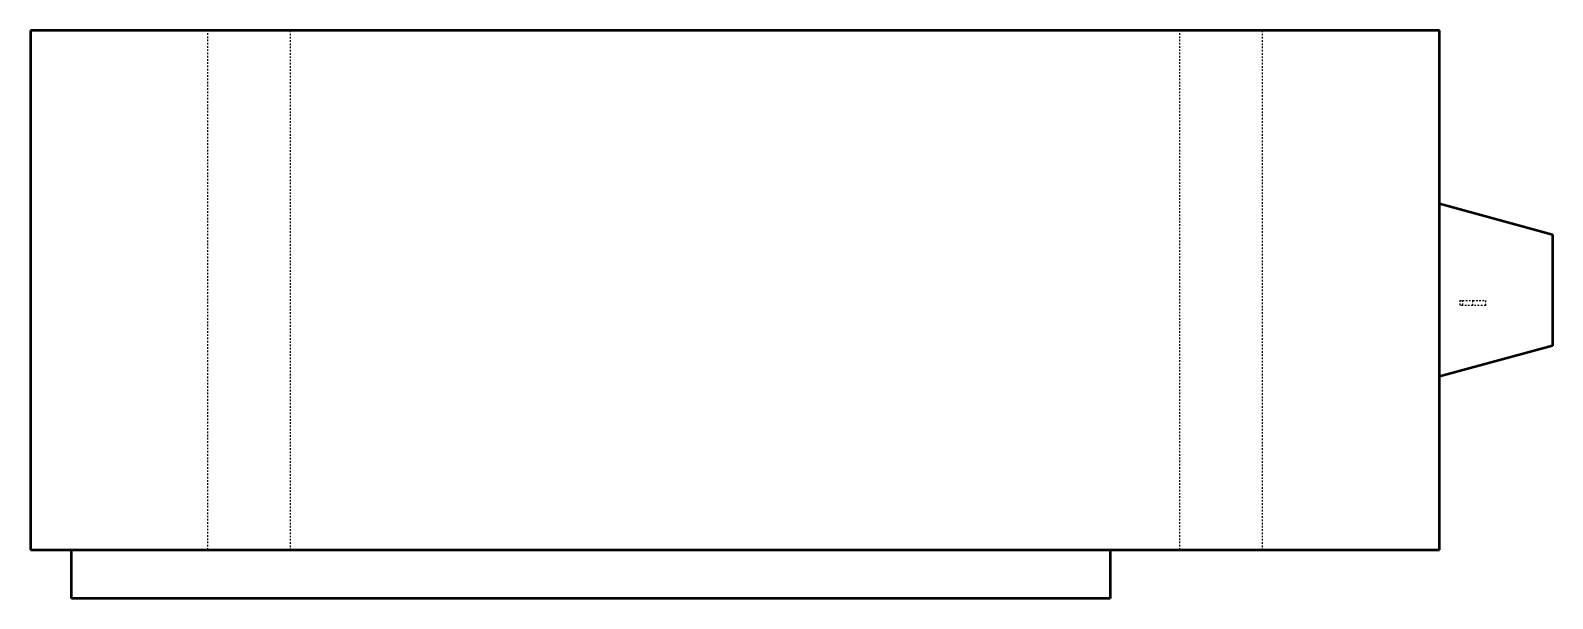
# Model space of a CAD drawing. Header units: millimetres. Extents: x -435 to 505, y -191 to 160.
import ezdxf

# ---------------------------------------------------------------- set-up
doc = ezdxf.new("R2010")
doc.units = ezdxf.units.MM
doc.linetypes.add('Dashed', pattern=[2, 1, -1])
doc.layers.add('AM_0', color=7, linetype='Continuous', lineweight=50)
doc.layers.add('AM_9', color=6, linetype='Dashed', lineweight=25)

# ---------------------------------------------------------------- blocks, each defined once
blk = doc.blocks.new('1_RXF24BVJU9_PART6_0_in_RXF24BVJU9_4')
at = {"layer": 'AM_9'}
for p, q in [((-325.4375, -160.3375), (-325.4375, 160.3375)), ((-274.6375, 160.3375), (-274.6375, -160.3375))]:
    blk.add_line(p, q, dxfattribs=at)
blk = doc.blocks.new('2_RXF24BVJU9_PART5_0_in_RXF24BVJU9_4')
at = {"layer": 'AM_9'}
for p, q in [((274.6375, -160.3375), (274.6375, 160.3375)), ((325.4375, 160.3375), (325.4375, -160.3375))]:
    blk.add_line(p, q, dxfattribs=at)
blk = doc.blocks.new('3_RXF24BVJU9_PART4_0_in_RXF24BVJU9_4')
at = {"layer": 'AM_0'}
for p, q in [((-409.575, -190.5), (-409.575, -160.3375)), ((231.775, -160.3375), (231.775, -190.5)), ((231.775, -190.5), (-409.575, -190.5))]:
    blk.add_line(p, q, dxfattribs=at)
blk = doc.blocks.new('4_RXF24BVJU9_PART3_0_in_RXF24BVJU9_4')
at = {"layer": 'AM_9'}
for p, q in [((449.2625, -6.35), (455.6125, -6.35)), ((449.2625, -6.35), (449.2625, -9.525)), ((455.6125, -9.525), (455.6125, -6.35)), ((455.6125, -9.525), (449.2625, -9.525))]:
    blk.add_line(p, q, dxfattribs=at)
blk = doc.blocks.new('5_RXF24BVJU9_PART2_0_in_RXF24BVJU9_4')
at = {"layer": 'AM_9'}
for p, q in [((447.675, -6.35), (449.2625, -6.35)), ((447.675, -6.35), (447.675, -9.525)), ((455.6125, -6.35), (463.55, -6.35)), ((463.55, -9.525), (463.55, -6.35)), ((449.2625, -9.525), (447.675, -9.525)), ((463.55, -9.525), (455.6125, -9.525))]:
    blk.add_line(p, q, dxfattribs=at)
blk = doc.blocks.new('6_RXF24BVJU9_PART1_0_in_RXF24BVJU9_4')
at = {"layer": 'AM_0'}
for p, q in [((434.98, 160.34), (-434.97, 160.34)), ((-434.97, 160.34), (-434.97, -160.34)), ((434.98, -160.34), (434.98, 160.34)), ((434.98, 53.45), (504.83, 34.4)), ((504.83, 34.4), (504.83, -34.4)), ((504.83, -34.4), (434.98, -53.45)), ((-434.97, -160.34), (434.98, -160.34))]:
    blk.add_line(p, q, dxfattribs=at)

msp = doc.modelspace()

# ---------------------------------------------------------------- block references
for name in ['6_RXF24BVJU9_PART1_0_in_RXF24BVJU9_4', '1_RXF24BVJU9_PART6_0_in_RXF24BVJU9_4', '2_RXF24BVJU9_PART5_0_in_RXF24BVJU9_4', '5_RXF24BVJU9_PART2_0_in_RXF24BVJU9_4', '4_RXF24BVJU9_PART3_0_in_RXF24BVJU9_4', '3_RXF24BVJU9_PART4_0_in_RXF24BVJU9_4']:
    msp.add_blockref(name, (0, 0))

doc.saveas('drawing.dxf')
